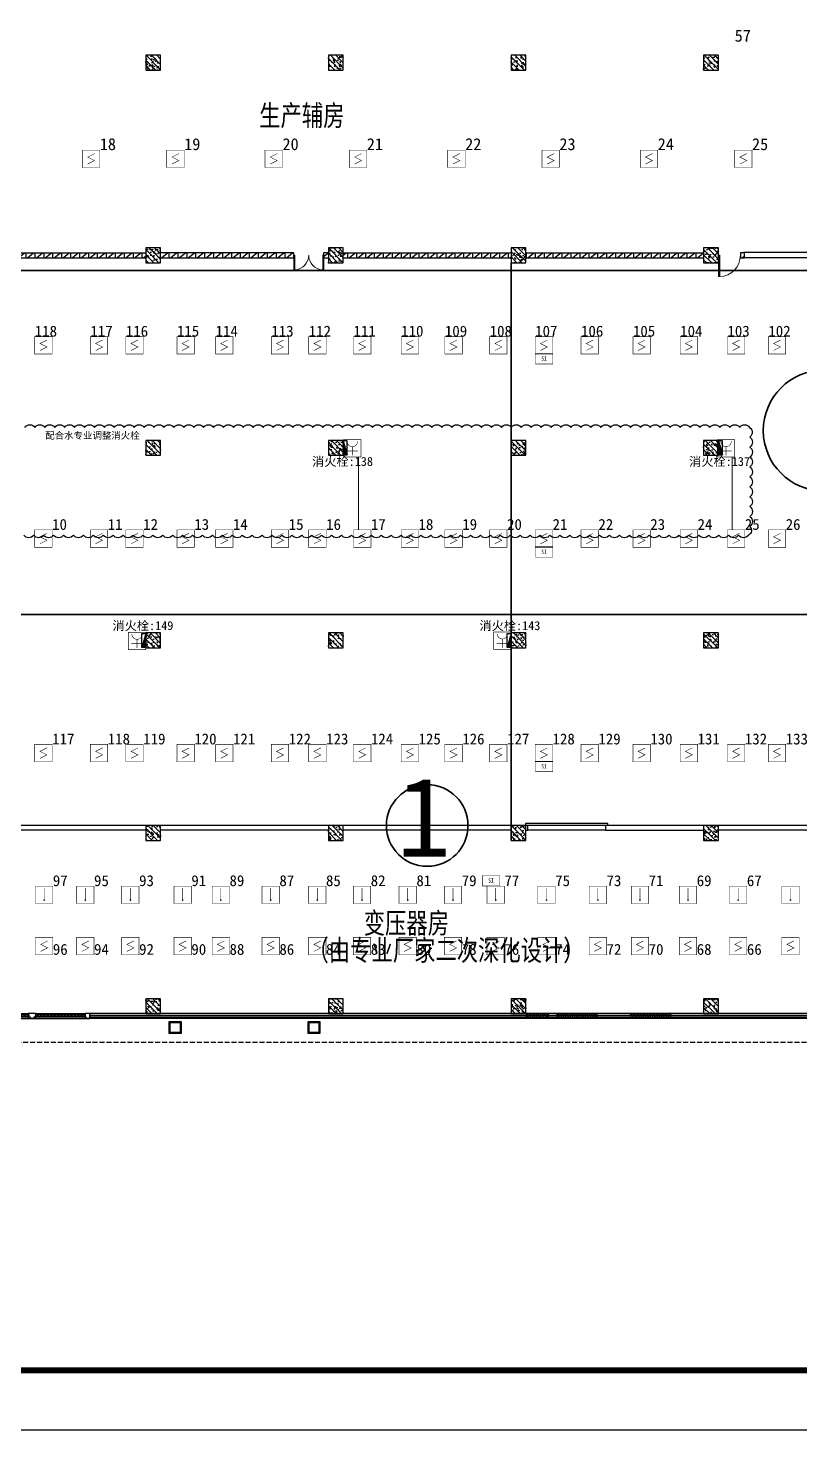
# Model space of a CAD drawing. Header units: millimetres. Extents: x -633009578 to 5705885, y -633235091 to 2571734.
# Drawn here: x 3304715 to 3343595, y 2039260 to 2109883 of the extents above; entities that cross this region are included whole.
import ezdxf
from ezdxf.enums import TextEntityAlignment as Align

# ---------------------------------------------------------------- set-up
doc = ezdxf.new("R2010")
doc.units = ezdxf.units.MM
doc.header["$LTSCALE"] = 1000
doc.header["$MEASUREMENT"] = 0
doc.linetypes.add('DASH', pattern=[0.35, 0.25, -0.1])
doc.layers.get('0').update_dxf_attribs({"color": 9})
for name, color, linetype in [('000000000000电气', 7, 'Continuous'), ('3T_WOOD', 21, 'Continuous'), ('A-COLUM(柱)', 255, 'Continuous'), ('A-DOOR(门）', 4, 'Continuous'), ('A-F-AREA(计算)', 5, 'Continuous'), ('A-HATH(填充)', 8, 'Continuous'), ('A-ROOF-G(钢构)', 25, 'Continuous'), ('A-ST-O(室外)', 54, 'Continuous'), ('A-TEXT(房间)', 243, 'Continuous'), ('A-WALL(墙)', 255, 'Continuous'), ('A-WINDOW（窗）', 4, 'Continuous'), ('EQUIP_消火栓', 7, 'Continuous'), ('WALL', 9, 'Continuous'), ('电-强电平面-线缆', 3, 'Continuous'), ('设备-消防', 3, 'Continuous'), ('设备-照明', 3, 'Continuous'), ('设备-箱柜', 3, 'Continuous'), ('院图签、封面151013$0$PUB_TITLE', 153, 'Continuous'), ('院图签、封面151013$0$图签文字', 4, 'Continuous')]:
    doc.layers.add(name, color=color, linetype=linetype)
doc.styles.add('_TCH', font='simhei.ttf', dxfattribs={"width": 0.75, "bigfont": 'hztxt.shx'})
doc.styles.add('ELEC-DIM', font='simhei.ttf')
doc.styles.add('IDQSTYLE', font='simhei.ttf', dxfattribs={"width": 0.707, "bigfont": 'hztxt.shx'})
doc.styles.get("Standard").update_dxf_attribs({"font": 'simhei.ttf', "bigfont": 'hztxt.shx'})
doc.styles.add('宋体', font='simhei.ttf')
doc.styles.add('院图签、封面151013$0$-宋体', font='simhei.ttf', dxfattribs={"width": 0.8})
pattern_1 = [(45, (2160479.395743424, 677977.51603476), (-56.1266007566822, 56.12660075668221), [])]
pattern_2 = [(0, (849921.4751960551, 677964.29318137), (0, 350), []), (37.875, (850321.4751960551, 677964.29318137), (-169.61527734408, 218.0766567528281), []), (90, (850321.4751960551, 677964.29318137), (-450, 2.755455298081545e-14), [])]
pattern_3 = [(45, (850121.4751960551, 677964.29318137), (-200.0002033111466, 200.0002033111467), []), (135, (850121.4751960551, 677964.29318137), (-200.0002033111467, -200.0002033111466), [])]

# ---------------------------------------------------------------- blocks, each defined once
blk = doc.blocks.new('建筑图框_A1')
at = {"layer": '院图签、封面151013$0$PUB_TITLE'}
blk.add_lwpolyline([(0, 0), (84100, 0), (84100, 59400), (0, 59400)], close=True, dxfattribs=at)
at = {"layer": '院图签、封面151013$0$PUB_TITLE', "const_width": 100}
blk.add_lwpolyline([(2500, 1000), (83100, 1000), (83100, 58400), (2500, 58400)], close=True, dxfattribs=at)
at = {"layer": '院图签、封面151013$0$图签文字', "color": 6, "style": '院图签、封面151013$0$-宋体'}
for tag, height, width, p in [('工程主持人', 400, 0.7999999999883585, (79990.91196859907, 29505.93707200652)), ('审定', 400, 0.7999999999883585, (79990.91196859907, 28705.93707200605)), ('审核', 400, 0.7999999999883585, (79990.91196859907, 27905.93707200559)), ('专业负责人', 400, 0.7999999999883585, (79990.91196859907, 27105.93707200512)), ('校对', 400, 0.7999999999883585, (79990.91196859907, 26305.93707200466)), ('设计', 400, 0.7999999999883585, (79990.91196859907, 25505.93707200419)), ('方案设计人', 400, 0.7999999999883585, (79990.91196859907, 24706.79438478127)), ('工程编号', 300, 0.7000000000116415, (81000.00416498398, 8700.424278954277)), ('版次', 300, 0.7000000000116415, (78738.08139540046, 3005.726258059498)), ('日期', 300, 0.7000000000116415, (82038.0813954557, 3000.226258123759)), ('比例', 300, 0.7000000000116415, (78738.08139537089, 2200.188802679535)), ('图号_X施', 300, 0.7000000000116415, (81538.08139540977, 2200.188802651362)), ('图号', 200, 0.7000000000116415, (82538.08139542397, 2400.075247410685)), ('图号_总数', 200, 0.7000000000116415, (82538.08139541186, 2000.075247410219))]:
    blk.add_attdef(tag, text='', height=height, dxfattribs=dict(at, width=width)).set_placement(p, align=Align.MIDDLE_CENTER)
at = {"layer": '院图签、封面151013$0$图签文字', "color": 6, "style": '院图签、封面151013$0$-宋体', "width": 0.7}
for tag, p in [('建设单位_001', (80935.88661794258, 7446.21079580821)), ('工程名称_001', (80933.52706738078, 6045.368099178996)), ('图名_001', (79742.88288308708, 4059.656552180292))]:
    blk.add_attdef(tag, p, '', height=300, dxfattribs=at)
blk = doc.blocks.new('HC001224')
at = {"color": 0, "linetype": 'Continuous', "const_width": 0.2}
blk.add_lwpolyline([(-3.125, 3.125), (3.125, 3.125), (3.125, -3.125), (-3.125, -3.125)], close=True, dxfattribs=at)
blk.add_lwpolyline([(1.25, 1.875), (-1.25, 0.625), (1.25, -0.625), (-1.25, -1.875)], dxfattribs=at)
at = {"color": 0, "style": 'IDQSTYLE', "width": 0.7}
blk.add_attdef('PSFHATT', (5.125, -3.125), '', height=2.5, dxfattribs=at)
blk = doc.blocks.new('HC001180')
at = {"color": 0, "linetype": 'Continuous', "const_width": 0.2}
blk.add_lwpolyline([(-3.125, 1.875000000000028), (3.125, 1.875000000000028), (3.125, -1.874999999999972), (-3.125, -1.874999999999972)], close=True, dxfattribs=at)
at = {"color": 0, "style": 'IDQSTYLE', "width": 0.7}
for tag, p in [('SI', (-0.7698887372055268, -0.8480397754184743)), ('PSFHATT', (5.125, -1.874999999999972))]:
    blk.add_attdef(tag, p, '', height=1.5, dxfattribs=at)
blk = doc.blocks.new('HC001552')
at = {"color": 0, "linetype": 'Continuous', "const_width": 0.2}
blk.add_lwpolyline([(-3.125, 3.125), (3.125, 3.125), (3.125, -3.125), (-3.125, -3.125)], close=True, dxfattribs=at)
blk.add_lwpolyline([(-1.875, 2.5, 0.1989123673796508), (-1.325825214724788, 1.174174785275256, 0.1989123673796632), (-1.010554351787499e-15, 0.625, 0.1989123673796561), (1.325825214724758, 1.174174785275198, 0.1989123673796527), (1.875, 2.5)], format="xyb", dxfattribs=at)
for points in [[(-1.4210854715202e-14, 0.625), (0, -2.5)], [(-2.062500000000007, -0.9375000000000071), (2.062499999999993, -0.9374999999999931)]]:
    blk.add_lwpolyline(points, dxfattribs=at)
at = {"color": 0, "style": 'IDQSTYLE', "width": 0.7}
blk.add_attdef('PSFHATT', (5.125, -3.125), '', height=2.5, dxfattribs=at)
blk = doc.blocks.new('HC001223')
at = {"color": 0, "linetype": 'Continuous', "const_width": 0.2}
blk.add_lwpolyline([(-3.125, 3.125), (3.125, 3.125), (3.125, -3.125), (-3.125, -3.125)], close=True, dxfattribs=at)
blk.add_lwpolyline([(0, 2.5), (0, -1.875)], dxfattribs=at)
at = {"color": 0, "linetype": 'Continuous', "const_width": 0.3}
blk.add_lwpolyline([(-0.15, -1.875, 1), (0.15, -1.875, 1)], format="xyb", close=True, dxfattribs=at)
at = {"color": 0, "style": 'IDQSTYLE', "width": 0.7}
blk.add_attdef('PSFHATT', (5.125, -3.125), '', height=2.5, dxfattribs=at)
blk = doc.blocks.new('$TwtSys$00000434')
for p, q in [((-0.5, 0.5), (-0.5, -0.5)), ((-0.5, -0.5), (0.5, 0.5)), ((0.5, 0.5), (-0.5, 0.5)), ((0.5, -0.5), (0.5, 0.5)), ((-0.5, -0.5), (0.5, -0.5))]:
    blk.add_line(p, q)
blk.add_solid([(0.5, -0.5), (0.5, 0.5), (-0.5, -0.5)])
blk = doc.blocks.new('G$CC85EE94B')
at = {"layer": 'EQUIP_消火栓', "xscale": 700, "zscale": 700}
for p, yscale, rotation in [((-94775, 27749.99999125954), 200, 269.9999949910436), ((-75875, 27749.99999125954), 200, 269.9999949910436), ((-104924.9999999986, 18050.0000262307), -200, 270.0000050089563), ((-86524.9999999986, 18050.0000262307), -200, 270.0000050089563)]:
    blk.add_blockref('$TwtSys$00000434', p, dxfattribs=dict(at, yscale=yscale, rotation=rotation))
blk = doc.blocks.new('$DorLib2D$00000126')
at = {"color": 0, "linetype": 'Continuous'}
for p, q in [((-0.5319999999956053, 0.5), (-0.5319999999956053, 0.900000000000091)), ((0.5320000000047003, 0.900000000000091), (0.5320000000047003, 0.5000000000002274))]:
    blk.add_line(p, q, dxfattribs=at)
at = {"color": 0, "linetype": 'DASH'}
for p, q in [((-0.5319999999956053, 0.900000000000091), (0.5320000000047003, 0.900000000000091)), ((-0.5319999999956053, 0.5), (0.5320000000047003, 0.5000000000002274))]:
    blk.add_line(p, q, dxfattribs=at)
blk = doc.blocks.new('$DorLib2D$00000001')
for p, q in [((0.45, 0.9750000000000001), (0.5000000000000002, 0.9750000000000001)), ((0.45, 0), (0.45, 0.9750000000000001)), ((0.5, 0), (0.5, 0.9750000000000001)), ((0.5, 0), (0.45, 0))]:
    blk.add_line(p, q)
at = {"lineweight": 13}
blk.add_arc((0.475, 0), 0.975, 91.4692835813538, 180, dxfattribs=at)
blk = doc.blocks.new('$DorLib2D$00000136')
at = {"color": 0, "linetype": 'DASH'}
blk.add_line((0.5074999999959537, 0.6666666666674388), (-0.507500000003974, 0.666666666667382), dxfattribs=at)
at = {"color": 0, "linetype": 'Continuous'}
blk.add_line((-0.5000000000040377, -0.4999999999982236), (0.4999999999959623, -0.4999999999981668), dxfattribs=at)
blk = doc.blocks.new('$DorLib2D$00000002')
for p, q in [((-0.5, -5.684341886080802e-17), (-0.5000000000000007, 0.4875)), ((-0.4750000000000007, 0.4875), (-0.5000000000000007, 0.4875)), ((-0.475, -2.842170943040401e-17), (-0.4750000000000007, 0.4875)), ((0.475, -2.842170943040401e-17), (0.4750000000000007, 0.4875)), ((0.4750000000000007, 0.4875), (0.5000000000000007, 0.4875)), ((0.5, -5.684341886080802e-17), (0.5000000000000007, 0.4875)), ((-0.5, -5.684341886080802e-17), (-0.475, -2.842170943040401e-17)), ((0.5, -5.684341886080802e-17), (0.475, -2.842170943040401e-17))]:
    blk.add_line(p, q)
at = {"lineweight": 13}
for centre, start, end in [((-0.4875, -4.263256414560601e-17), 0, 88.53071641864632), ((0.4875, -4.263256414560601e-17), 91.4692835813537, 180)]:
    blk.add_arc(centre, 0.4875, start, end, dxfattribs=at)
blk = doc.blocks.new('$WINLIB2D$00000039')
at = {"color": 0}
for points in [[(-0.4999999999983409, 0.5000000000445652), (-0.4999999999999964, -0.4999999999999716)], [(0.5000000000016591, 0.4999999999536158), (-0.4999999999983409, 0.5000000000445652)], [(0.4999999999983338, -0.5000000000463842), (0.4999999999999609, 0.4999999999999432)], [(-0.499999999999428, 0.1666666667124446), (0.500000000000572, 0.1666666666205998)], [(-0.4518745131427302, -0.1666666666260284), (-0.5000000000072298, 0.08358586507802102)], [(-0.3838834764901549, -0.166666666632409), (-0.4479860405916831, 0.1666666667079113)], [(-0.3158924398378069, -0.166666666637866), (-0.3799950039392748, 0.1666666667006353)], [(-0.2479014031851996, -0.166666666645142), (-0.3120039672867243, 0.1666666666951784)], [(-0.1799103665328481, -0.1666666666505989), (-0.2440129306343159, 0.1666666666887977)], [(-0.1119193298802692, -0.1666666666569512), (-0.1760218939817904, 0.1666666666824455)], [(-0.04392829322788927, -0.1666666666633319), (-0.1080308573293216, 0.1666666666760648)], [(0.02406274342471804, -0.1666666666696841), (-0.04003982067680312, 0.1666666666697125)], [(0.09205378007703402, -0.1666666666751411), (0.02795121597557682, 0.1666666666642556)], [(0.1600448167296129, -0.1666666666815217), (0.0959422526280953, 0.1666666666578749)], [(0.2280358533819644, -0.166666666687874), (0.163933289280525, 0.1666666666505989)], [(0.2960268900345753, -0.1666666666942547), (0.231924325933047, 0.1666666666460657)], [(0.3640179266869801, -0.1666666667006069), (0.2999153625854838, 0.166666666639685)], [(0.4320089633395341, -0.1666666667060639), (0.3679063992380058, 0.166666666632409)], [(0.4999999999916831, -0.1666666667115209), (0.4358974358904746, 0.1666666666260568)], [(-0.500000000000572, -0.1666666666214951), (0.499999999999428, -0.1666666667124446)], [(0.4999999999983338, -0.5000000000463842), (-0.5000000000016662, -0.4999999999554348)]]:
    blk.add_lwpolyline(points, dxfattribs=at)
blk = doc.blocks.new('$TCHSYS$WIN2D')
for p, q in [((-0.5, 0.5), (0.5, 0.5)), ((-0.5, 0.5), (-0.4999999999999999, -0.5)), ((0.5, 0.5), (0.4999999999999998, -0.5)), ((0.5, 0.1666666666666666), (-0.5, 0.1666666666666666)), ((0.5, -0.1666666666666667), (-0.5, -0.1666666666666667)), ((-0.4999999999999999, -0.5), (0.5, -0.5))]:
    blk.add_line(p, q)
blk = doc.blocks.new('_FZH')
h = blk.add_hatch()
h.set_pattern_fill('钢筋混凝土', color=256, scale=0.1, style=0)
h.set_pattern_definition([(45, (0, 0), (-0.1767766952966369, 0.1767766952966369), []), (50, (0, 0), (0.7172601826007535, -0.06275213498259512), [0.07500000000000001, -0.8250000000000001]), (355, (0, 0), (-0.138751333613, 0.7521921337000119), [0.06, -0.66]), (100.4514, (0.05977168000000001, -0.00522934), (0.5785093817140216, 0.6894395420609536), [0.06374019, -0.701142112]), (46.1842, (0, 0.2), (1.067241048625645, -0.1655190143290181), [0.1125, -1.2375]), (96.6356, (0.088936745, 0.186206693), (0.9346627055487033, 0.9741178709004418), [0.095610288, -1.051713]), (351.1842, (0, 0.2), (0.9346619451336272, 0.9741186009253247), [0.09000000000000001, -0.9900000000000001]), (21, (0.1, 0.15), (0.5969070521184617, -0.4026188906653388), [0.07500000000000001, -0.8250000000000001]), (326, (0.1, 0.15), (0.2433153319215824, 0.7251500450468529), [0.06, -0.66]), (71.4514, (0.149742233, 0.116448394), (0.84022262858149, 0.3225304967099524), [0.06374019, -0.701142112]), (37.50000000000001, (0, 0), (0.01215985531729062, 0.3328938538313115), [0, -0.652, 0, -0.67, 0, -0.6625000000000001]), (7.499999999999999, (0, 0), (0.2630695374421486, 0.3944117118823603), [0, -0.382, 0, -0.637, 0, -0.2525]), (-32.5, (-0.223, 0), (0.533822436172409, -0.02255487173437976), [0, -0.25, 0, -0.78, 0, -1.035]), (-42.5, (-0.323, 0), (0.5831861693423862, 0.1001049823323177), [0, -0.325, 0, -0.518, 0, -0.735])])
h.paths.add_polyline_path([(-0.5, -0.5), (0.5, -0.5), (0.5, 0.5), (-0.5, 0.5)])
blk.add_lwpolyline([(-0.5, -0.5), (0.5, -0.5), (0.5, 0.5), (-0.5, 0.5)], close=True)

msp = doc.modelspace()

# ---------------------------------------------------------------- hatches: boundary and pattern name
at = {"layer": '3T_WOOD'}
h = msp.add_hatch(dxfattribs=at)
h.set_pattern_fill('ANSI31', color=256, scale=50)
h.set_pattern_definition(pattern_1)
h.paths.add_polyline_path([(3329820.046425817, 2060234.629172623), (3330920.046425817, 2060234.629172623), (3330920.046425817, 2059994.629172623), (3329820.046425817, 2059994.629172623)])
h = msp.add_hatch(dxfattribs=at)
h.set_pattern_fill('ANSI31', color=256, scale=50)
h.set_pattern_definition(pattern_1)
h.paths.add_polyline_path([(3331369.99403178, 2060234.629172619), (3333369.99403178, 2060234.629172619), (3333369.99403178, 2059994.629172619), (3331369.99403178, 2059994.629172619)])
h = msp.add_hatch(dxfattribs=at)
h.set_pattern_fill('ANSI31', color=256, scale=50)
h.set_pattern_definition(pattern_1)
h.paths.add_polyline_path([(3335069.99403178, 2060234.629172619), (3337069.99403178, 2060234.629172619), (3337069.99403178, 2059994.629172619), (3335069.99403178, 2059994.629172619)])
at = {"layer": 'A-HATH(填充)'}
h = msp.add_hatch(dxfattribs=at)
h.set_pattern_fill('空心砖', color=256, scale=100, style=0)
h.set_pattern_definition(pattern_2)
h.paths.add_polyline_path([(3310644.99403178, 2098314.629172626), (3310644.99403178, 2098554.629172626), (3302194.99403178, 2098554.629172626), (3302194.99403178, 2098314.629172626)])
h = msp.add_hatch(dxfattribs=at)
h.set_pattern_fill('空心砖', color=256, scale=100, style=0)
h.set_pattern_definition(pattern_2)
h.paths.add_polyline_path([(3311394.99403178, 2098554.629172626), (3311394.99403178, 2098314.629172626), (3318099.994032013, 2098314.629172634), (3318099.994032013, 2098554.629172634)])
h = msp.add_hatch(dxfattribs=at)
h.set_pattern_fill('空心砖', color=256, scale=100, style=0)
h.set_pattern_definition(pattern_2)
h.paths.add_polyline_path([(3319844.99403178, 2098314.629172631), (3319844.99403178, 2098554.629172631), (3319599.994032013, 2098554.629172634), (3319599.994032013, 2098314.629172634)])
h = msp.add_hatch(dxfattribs=at)
h.set_pattern_fill('空心砖', color=256, scale=100, style=0)
h.set_pattern_definition(pattern_2)
h.paths.add_polyline_path([(3329044.99403178, 2098314.629172626), (3329044.99403178, 2098554.629172626), (3320594.99403178, 2098554.629172626), (3320594.99403178, 2098314.629172626)])
h = msp.add_hatch(dxfattribs=at)
h.set_pattern_fill('空心砖', color=256, scale=100, style=0)
h.set_pattern_definition(pattern_2)
h.paths.add_polyline_path([(3338744.99403178, 2098314.629172626), (3338744.99403178, 2098554.629172626), (3329794.99403178, 2098554.629172626), (3329794.99403178, 2098314.629172626)])
h = msp.add_hatch(dxfattribs=at)
h.set_pattern_fill('空心砖', color=256, scale=100, style=0)
h.set_pattern_definition(pattern_2)
h.paths.add_polyline_path([(3340594.994030996, 2098314.629172688), (3340794.994032013, 2098314.629172688), (3340794.994032013, 2098554.629172619), (3340594.994030996, 2098554.62917262)])
h = msp.add_hatch(dxfattribs=at)
h.set_pattern_fill('多孔材料', color=256, scale=100, style=0)
h.set_pattern_definition(pattern_3)
h.paths.add_polyline_path([(3304719.994031505, 2059994.629172635), (3305099.994032013, 2059994.629172635), (3305099.994032013, 2060234.629172633), (3304719.994031504, 2060234.629172633)])
h = msp.add_hatch(dxfattribs=at)
h.set_pattern_fill('多孔材料', color=256, scale=100, style=0)
h.set_pattern_definition(pattern_3)
h.paths.add_polyline_path([(3307599.994032013, 2059994.629172635), (3307819.994031504, 2059994.629172635), (3307819.994031504, 2060234.629172633), (3307599.994032013, 2060234.629172633)])

# ---------------------------------------------------------------- linework, layer by layer
at = {"layer": '000000000000电气', "color": 1, "lineweight": 35}
for p, q in [((3279529.734322376, 2097660.442503625), (3351116.600895317, 2097660.442503625)), ((3282419.99403178, 2080345.946034326), (3387455.32643952, 2080345.946034326))]:
    msp.add_line(p, q, dxfattribs=at)
at = {"layer": '000000000000电气', "color": 2, "lineweight": 35}
msp.add_line((3329044.99403178, 2098059.629172626), (3329044.99403178, 2068959.629172626), dxfattribs=at)
for centre, radius in [((3344792.664567123, 2089605.887955298), 3043.589798944071), ((3324819.994031667, 2069709.629172624), 2054.705897118431)]:
    msp.add_circle(centre, radius, dxfattribs=at)
at = {"layer": '3T_WOOD'}
for points in [[(3329820.046425817, 2060234.629172623), (3330920.046425817, 2060234.629172623), (3330920.046425817, 2059994.629172623), (3329820.046425817, 2059994.629172623)], [(3331369.99403178, 2060234.629172619), (3333369.99403178, 2060234.629172619), (3333369.99403178, 2059994.629172619), (3331369.99403178, 2059994.629172619)], [(3335069.99403178, 2060234.629172619), (3337069.99403178, 2060234.629172619), (3337069.99403178, 2059994.629172619), (3335069.99403178, 2059994.629172619)]]:
    msp.add_lwpolyline(points, close=True, dxfattribs=at)
at = {"layer": 'A-DOOR(门）'}
msp.add_line((3333794.994031342, 2069469.629172626), (3329894.994031342, 2069469.629172626), dxfattribs=at)
at = {"layer": 'A-F-AREA(计算)'}
msp.add_lwpolyline([(3282179.994031782, 2196074.629172625), (3416459.994031782, 2196074.629172625), (3416459.994031782, 2059994.629172625), (3282179.994031782, 2059994.629172625)], close=True, dxfattribs=at)
at = {"layer": 'A-ROOF-G(钢构)'}
for points in [[(3311820.001237538, 2059834.629172627), (3312420.001237538, 2059834.629172627), (3312420.001237538, 2059234.629172627), (3311820.001237538, 2059234.629172627)], [(3311870.001237538, 2059784.629172627), (3312370.001237538, 2059784.629172627), (3312370.001237538, 2059284.629172627), (3311870.001237538, 2059284.629172627)], [(3318820.001237541, 2059834.629172627), (3319420.001237541, 2059834.629172627), (3319420.001237541, 2059234.629172627), (3318820.001237541, 2059234.629172627)], [(3318870.001237541, 2059784.629172627), (3319370.001237541, 2059784.629172627), (3319370.001237541, 2059284.629172627), (3318870.001237541, 2059284.629172627)]]:
    msp.add_lwpolyline(points, close=True, dxfattribs=at)
at = {"layer": 'A-ST-O(室外)', "linetype": 'DASH'}
msp.add_lwpolyline([(3282419.994031765, 2058794.629172639), (3349969.994472506, 2058794.629172639)], dxfattribs=at)
at = {"layer": 'A-WALL(墙)'}
for p, q in [((3302194.994031342, 2098554.629172634), (3310644.994031993, 2098554.629172635)), ((3302194.994031342, 2098314.629172634), (3310644.994031993, 2098314.629172647)), ((3318099.994032013, 2098554.629172634), (3311394.994031342, 2098554.629172598)), ((3311394.994031342, 2098314.629172605), (3318099.994032013, 2098314.629172634)), ((3318099.994032013, 2098314.629172634), (3318099.994032013, 2098554.629172634)), ((3319844.994031341, 2098554.629172277), (3319599.994032013, 2098554.629172634)), ((3319599.994032013, 2098554.629172634), (3319599.994032013, 2098314.629172634)), ((3319599.994032013, 2098314.629172634), (3319844.994031341, 2098314.629172975)), ((3320594.994031993, 2098554.629172634), (3329044.994031342, 2098554.629172617)), ((3320594.994031993, 2098314.629172634), (3329044.994031342, 2098314.629172611)), ((3329794.994031993, 2098554.629172632), (3338744.994031342, 2098554.629172619)), ((3329794.994031993, 2098314.629172581), (3338744.994031342, 2098314.62917259)), ((3340794.994032013, 2098554.629172619), (3340594.994030996, 2098554.62917262)), ((3340594.994030996, 2098554.62917262), (3340594.994030996, 2098314.629172688)), ((3340594.994030996, 2098314.629172688), (3340794.994032013, 2098314.629172688)), ((3340794.994032013, 2098314.629172688), (3340794.994032013, 2098554.629172619)), ((3310644.994031993, 2069709.629172634), (3302194.994031342, 2069709.629172624)), ((3310644.994031993, 2069469.629172634), (3302194.994031342, 2069469.62917263)), ((3319844.994031993, 2069709.629172634), (3311394.994031342, 2069709.629172632)), ((3319844.994031993, 2069469.629172634), (3311394.994031342, 2069469.629172638)), ((3329044.994031342, 2069709.629172634), (3320594.994031993, 2069709.629172614)), ((3329044.994031342, 2069469.629172634), (3320594.994031993, 2069469.629172602)), ((3329894.994031504, 2069709.629172631), (3329794.994031993, 2069709.629172413)), ((3329794.994031993, 2069469.629172871), (3329894.994031504, 2069469.629172581)), ((3329894.994031504, 2069469.629172581), (3329894.994031504, 2069709.629172631)), ((3338744.994031341, 2069709.629172679), (3333794.994031504, 2069709.629172631)), ((3333794.994031504, 2069709.629172631), (3333794.994031504, 2069469.629172581)), ((3333794.994031504, 2069469.629172581), (3338744.994031341, 2069469.629172631)), ((3348469.99403178, 2069709.629172626), (3339494.994031993, 2069709.629172607)), ((3348469.99403178, 2069469.629172626), (3339494.994031993, 2069469.629172659))]:
    msp.add_line(p, q, dxfattribs=at)
at = {"layer": 'A-WINDOW（窗）'}
for points in [[(3330920.046425762, 2060234.629172621), (3330920.046425762, 2059994.629172621)], [(3333369.994031726, 2060234.629172618), (3333369.994031726, 2059994.629172618)], [(3337069.994031726, 2060234.629172618), (3337069.994031726, 2059994.629172618)]]:
    msp.add_lwpolyline(points, dxfattribs=at)
at = {"layer": 'WALL'}
for p, q in [((3305099.994032013, 2060234.629172633), (3304719.994031504, 2060234.629172633)), ((3304719.994031504, 2060234.629172633), (3304719.994031505, 2059994.629172635)), ((3305099.994032013, 2059994.629172635), (3305099.994032013, 2060234.629172633)), ((3307819.994031504, 2060234.629172633), (3307599.994032013, 2060234.629172633)), ((3307599.994032013, 2060234.629172633), (3307599.994032013, 2059994.629172635)), ((3307819.994031504, 2059994.629172635), (3307819.994031504, 2060234.629172633)), ((3304719.994031505, 2059994.629172635), (3305099.994032013, 2059994.629172635)), ((3307599.994032013, 2059994.629172635), (3307819.994031504, 2059994.629172635))]:
    msp.add_line(p, q, dxfattribs=at)
at = {"layer": '电-强电平面-线缆', "color": 6, "linetype": 'ByBlock'}
msp.add_lwpolyline([(3304558.780591811, 2089764.924757479, -0.5206), (3305058.780591811, 2089764.924757479, -0.5206), (3305558.780591811, 2089764.924757479, -0.5206), (3306058.780591811, 2089764.924757479, -0.5206), (3306558.780591811, 2089764.924757479, -0.5206), (3307058.780591811, 2089764.924757479, -0.5206), (3307558.780591811, 2089764.924757479, -0.5206), (3308058.780591811, 2089764.924757479, -0.5206), (3308558.780591811, 2089764.924757479, -0.5206), (3309058.780591811, 2089764.924757479, -0.5206), (3309558.780591811, 2089764.924757479, -0.5206), (3310058.780591811, 2089764.924757479, -0.5206), (3310558.780591811, 2089764.924757479, -0.5206), (3311058.780591811, 2089764.924757479, -0.5206), (3311558.780591811, 2089764.924757479, -0.5206), (3312058.780591811, 2089764.924757479, -0.5206), (3312558.780591811, 2089764.924757479, -0.5206), (3313058.780591811, 2089764.924757479, -0.5206), (3313558.780591811, 2089764.924757479, -0.5206), (3314058.780591811, 2089764.924757479, -0.5206), (3314558.780591811, 2089764.924757479, -0.5206), (3315058.780591811, 2089764.924757479, -0.5206), (3315558.780591811, 2089764.924757479, -0.5206), (3316058.780591811, 2089764.924757479, -0.5206), (3316558.780591811, 2089764.924757479, -0.5206), (3317058.780591811, 2089764.924757479, -0.5206), (3317558.780591811, 2089764.924757479, -0.5206), (3318058.780591811, 2089764.924757479, -0.5206), (3318558.780591811, 2089764.924757479, -0.5206), (3319058.780591811, 2089764.924757479, -0.5206), (3319558.780591811, 2089764.924757479, -0.5206), (3320058.780591811, 2089764.924757479, -0.5206), (3320558.780591811, 2089764.924757479, -0.5206), (3321058.780591811, 2089764.924757479, -0.5206), (3321558.780591811, 2089764.924757479, -0.5206), (3322058.780591811, 2089764.924757479, -0.5206), (3322558.780591811, 2089764.924757479, -0.5206), (3323058.780591811, 2089764.924757479, -0.5206), (3323558.780591811, 2089764.924757479, -0.5206), (3324058.780591811, 2089764.924757479, -0.5206), (3324558.780591811, 2089764.924757479, -0.5206), (3325058.780591811, 2089764.924757479, -0.5206), (3325558.780591811, 2089764.924757479, -0.5206), (3326058.780591811, 2089764.924757479, -0.5206), (3326558.780591811, 2089764.924757479, -0.5206), (3327058.780591811, 2089764.924757479, -0.5206), (3327558.780591811, 2089764.924757479, -0.5206), (3328058.780591811, 2089764.924757479, -0.5206), (3328558.780591811, 2089764.924757479, -0.5206), (3329058.780591811, 2089764.924757479, -0.5206), (3329558.780591811, 2089764.924757479, -0.5206), (3330058.780591811, 2089764.924757479, -0.5206), (3330558.780591811, 2089764.924757479, -0.5206), (3331058.780591811, 2089764.924757479, -0.5206), (3331558.780591811, 2089764.924757479, -0.5206), (3332058.780591811, 2089764.924757479, -0.5206), (3332558.780591811, 2089764.924757479, -0.5206), (3333058.780591811, 2089764.924757479, -0.5206), (3333558.780591811, 2089764.924757479, -0.5206), (3334058.780591811, 2089764.924757479, -0.5206), (3334558.780591811, 2089764.924757479, -0.5206), (3335058.780591811, 2089764.924757479, -0.5206), (3335558.780591811, 2089764.924757479, -0.5206), (3336058.780591811, 2089764.924757479, -0.5206), (3336558.780591811, 2089764.924757479, -0.5206), (3337058.780591811, 2089764.924757479, -0.5206), (3337558.780591811, 2089764.924757479, -0.5206), (3338058.780591811, 2089764.924757479, -0.5206), (3338558.780591811, 2089764.924757479, -0.5206), (3339058.780591811, 2089764.924757479, -0.5206), (3339558.780591811, 2089764.924757479, -0.5206), (3340058.780591811, 2089764.924757479, -0.5206), (3340558.780591811, 2089764.924757479, -0.5206), (3341058.780591811, 2089764.924757479, -0.5206), (3341067.14557162, 2089273.289737288, -0.5206), (3341067.14557162, 2088773.289737288, -0.5206), (3341067.14557162, 2088273.289737288, -0.5206), (3341067.14557162, 2087773.289737288, -0.5206), (3341067.14557162, 2087273.289737288, -0.5206), (3341067.14557162, 2086773.289737288, -0.5206), (3341067.14557162, 2086273.289737288, -0.5206), (3341067.14557162, 2085773.289737288, -0.5206), (3341067.14557162, 2085273.289737288, -0.5206), (3341067.14557162, 2084773.289737288, -0.5206), (3341002.02576662, 2084338.409542288, -0.5206), (3340502.02576662, 2084338.409542288, -0.5206), (3340002.02576662, 2084338.409542288, -0.5206), (3339502.02576662, 2084338.409542288, -0.5206), (3339002.02576662, 2084338.409542288, -0.5206), (3338502.02576662, 2084338.409542288, -0.5206), (3338002.02576662, 2084338.409542288, -0.5206), (3337502.02576662, 2084338.409542288, -0.5206), (3337002.02576662, 2084338.409542288, -0.5206), (3336502.02576662, 2084338.409542288, -0.5206), (3336002.02576662, 2084338.409542288, -0.5206), (3335502.02576662, 2084338.409542288, -0.5206), (3335002.02576662, 2084338.409542288, -0.5206), (3334502.02576662, 2084338.409542288, -0.5206), (3334002.02576662, 2084338.409542288, -0.5206), (3333502.02576662, 2084338.409542288, -0.5206), (3333002.02576662, 2084338.409542288, -0.5206), (3332502.02576662, 2084338.409542288, -0.5206), (3332002.02576662, 2084338.409542288, -0.5206), (3331502.02576662, 2084338.409542288, -0.5206), (3331002.02576662, 2084338.409542288, -0.5206), (3330502.02576662, 2084338.409542288, -0.5206), (3330002.02576662, 2084338.409542288, -0.5206), (3329502.02576662, 2084338.409542288, -0.5206), (3329002.02576662, 2084338.409542288, -0.5206), (3328502.02576662, 2084338.409542288, -0.5206), (3328002.02576662, 2084338.409542288, -0.5206), (3327502.02576662, 2084338.409542288, -0.5206), (3327002.02576662, 2084338.409542288, -0.5206), (3326502.02576662, 2084338.409542288, -0.5206), (3326002.02576662, 2084338.409542288, -0.5206), (3325502.02576662, 2084338.409542288, -0.5206), (3325002.02576662, 2084338.409542288, -0.5206), (3324502.02576662, 2084338.409542288, -0.5206), (3324002.02576662, 2084338.409542288, -0.5206), (3323502.02576662, 2084338.409542288, -0.5206), (3323002.02576662, 2084338.409542288, -0.5206), (3322502.02576662, 2084338.409542288, -0.5206), (3322002.02576662, 2084338.409542288, -0.5206), (3321502.02576662, 2084338.409542288, -0.5206), (3321002.02576662, 2084338.409542288, -0.5206), (3320502.02576662, 2084338.409542288, -0.5206), (3320002.02576662, 2084338.409542288, -0.5206), (3319502.02576662, 2084338.409542288, -0.5206), (3319002.02576662, 2084338.409542288, -0.5206), (3318502.02576662, 2084338.409542288, -0.5206), (3318002.02576662, 2084338.409542288, -0.5206), (3317502.02576662, 2084338.409542288, -0.5206), (3317002.02576662, 2084338.409542288, -0.5206), (3316502.02576662, 2084338.409542288, -0.5206), (3316002.02576662, 2084338.409542288, -0.5206), (3315502.02576662, 2084338.409542288, -0.5206), (3315002.02576662, 2084338.409542288, -0.5206), (3314502.02576662, 2084338.409542288, -0.5206), (3314002.02576662, 2084338.409542288, -0.5206), (3313502.02576662, 2084338.409542288, -0.5206), (3313002.02576662, 2084338.409542288, -0.5206), (3312502.02576662, 2084338.409542288, -0.5206), (3312002.02576662, 2084338.409542288, -0.5206), (3311502.02576662, 2084338.409542288, -0.5206), (3311002.02576662, 2084338.409542288, -0.5206), (3310502.02576662, 2084338.409542288, -0.5206), (3310002.02576662, 2084338.409542288, -0.5206), (3309502.02576662, 2084338.409542288, -0.5206), (3309002.02576662, 2084338.409542288, -0.5206), (3308502.02576662, 2084338.409542288, -0.5206), (3308002.02576662, 2084338.409542288, -0.5206), (3307502.02576662, 2084338.409542288, -0.5206), (3307002.02576662, 2084338.409542288, -0.5206), (3306502.02576662, 2084338.409542288, -0.5206), (3306002.02576662, 2084338.409542288, -0.5206), (3305502.02576662, 2084338.409542288, -0.5206), (3305002.02576662, 2084338.409542288, -0.5206), (3304502.02576662, 2084338.409542288, -0.5206)], format="xyb", dxfattribs=at)
at = {"layer": '电-强电平面-线缆', "color": 6, "linetype": 'ByBlock', "const_width": 45}
for points in [[(3321356.811024513, 2084603.328258182), (3321356.811024513, 2088270.655806644)], [(3340178.957322296, 2084603.328258182), (3340178.957322296, 2088270.655806644)]]:
    msp.add_lwpolyline(points, dxfattribs=at)

# ---------------------------------------------------------------- block references
at = {"layer": '3T_WOOD'}
msp.add_blockref('G$CC85EE94B', (3415469.99403178, 2060984.629172624), dxfattribs=at)
at = {"layer": 'A-COLUM(柱)', "xscale": 750, "yscale": 750, "zscale": 750, "rotation": 270}
for p in [(3311019.99403178, 2108134.629172626), (3320219.99403178, 2108134.629172626), (3329419.99403178, 2108134.629172626), (3339119.99403178, 2108134.629172626), (3311019.99403178, 2098434.629172626), (3320219.99403178, 2098434.629172626), (3329419.99403178, 2098434.629172626), (3339119.99403178, 2098434.629172626), (3311019.99403178, 2088734.629172626), (3320219.99403178, 2088734.629172626), (3329419.99403178, 2088734.629172626), (3339119.99403178, 2088734.629172626), (3311019.99403178, 2079034.629172626), (3320219.99403178, 2079034.629172626), (3329419.99403178, 2079034.629172626), (3339119.99403178, 2079034.629172626), (3311019.99403178, 2069334.629172626), (3320219.99403178, 2069334.629172626), (3329419.99403178, 2069334.629172626), (3339119.99403178, 2069334.629172626), (3311019.99403178, 2060609.629172626), (3320219.99403178, 2060609.629172626), (3329419.99403178, 2060609.629172626), (3339119.99403178, 2060609.629172626)]:
    msp.add_blockref('_FZH', p, dxfattribs=at)
at = {"layer": 'A-DOOR(门）', "xscale": -1500, "yscale": 1500, "zscale": 1500, "rotation": 180}
msp.add_blockref('$DorLib2D$00000002', (3318849.994031686, 2098434.629172626), dxfattribs=at)
at = {"layer": 'A-DOOR(门）', "extrusion": (0, 0, -1), "xscale": -1100, "yscale": 1100, "zscale": 1100, "rotation": 180}
msp.add_blockref('$DorLib2D$00000001', (-3340044.99403133, 2098434.629172626), dxfattribs=at)
at = {"layer": 'A-DOOR(门）', "extrusion": (0, 0, -1), "xscale": 3500, "yscale": 240, "zscale": 3500}
msp.add_blockref('$DorLib2D$00000136', (-3342544.994031588, 2098434.629172626), dxfattribs=at)
at = {"layer": 'A-DOOR(门）', "xscale": -3900, "yscale": 240, "zscale": 3900}
msp.add_blockref('$DorLib2D$00000126', (3331844.994031342, 2069589.629172626), dxfattribs=at)
at = {"layer": 'A-WINDOW（窗）', "extrusion": (0, 0, -1), "yscale": 240}
for name, p, xscale, zscale in [('$WINLIB2D$00000039', (-3303469.994031786, 2060114.629172626), 2500, 2500), ('$WINLIB2D$00000039', (-3306349.994032061, 2060114.629172626), 2500, 2500), ('$TCHSYS$WIN2D', (-3327819.994031783, 2060114.629172626), 40000, 40000)]:
    msp.add_blockref(name, p, dxfattribs=dict(at, xscale=xscale, zscale=zscale))
at = {"layer": '电-强电平面-线缆', "color": 6, "linetype": 'ByBlock', "xscale": 140, "yscale": 140, "zscale": 140}
for p in [(3321051.076800149, 2088708.155806644), (3339873.223097932, 2088708.155806644)]:
    msp.add_blockref('HC001552', p, dxfattribs=at)
at = {"layer": '设备-消防', "xscale": 140, "yscale": 140, "zscale": 140, "rotation": 180}
for p in [(3307892.228522932, 2103294.648119343), (3312140.432490773, 2103294.648119343), (3317092.228522932, 2103294.648119343), (3321340.432490773, 2103294.648119343), (3326292.228522932, 2103294.648119343), (3331040.432490773, 2103294.648119343), (3335992.228522932, 2103294.648119343), (3340740.432490773, 2103294.648119343)]:
    msp.add_blockref('HC001224', p, dxfattribs=at)
at = {"layer": '设备-消防', "xscale": 140, "yscale": 140, "zscale": 140}
for name, p in [('HC001224', (3305490.795694933, 2093901.75942897)), ('HC001224', (3308292.838266139, 2093901.75942897)), ('HC001224', (3310077.75781073, 2093901.75942897)), ('HC001224', (3312650.76186757, 2093901.75942897)), ('HC001224', (3314597.772030221, 2093901.75942897)), ('HC001224', (3317407.259223593, 2093901.75942897)), ('HC001224', (3319291.610282049, 2093901.75942897)), ('HC001224', (3321547.338033104, 2093901.75942897)), ('HC001224', (3323946.286593752, 2093901.75942897)), ('HC001224', (3326148.306541212, 2093901.75942897)), ('HC001224', (3328404.034292268, 2093901.75942897)), ('HC001224', (3330695.567245722, 2093901.75942897)), ('HC001224', (3333005.002800375, 2093901.75942897)), ('HC001224', (3335618.78257541, 2093901.75942897)), ('HC001224', (3337999.828534858, 2093901.75942897)), ('HC001224', (3340380.874494306, 2093901.75942897)), ('HC001224', (3342439.673632175, 2093901.75942897)), ('HC001224', (3305490.795694933, 2084165.828258182)), ('HC001224', (3308292.838266139, 2084165.828258182)), ('HC001224', (3310077.75781073, 2084165.828258182)), ('HC001224', (3312650.76186757, 2084165.828258182)), ('HC001224', (3314597.772030221, 2084165.828258182)), ('HC001224', (3317407.259223593, 2084165.828258182)), ('HC001224', (3319291.610282049, 2084165.828258182)), ('HC001224', (3321547.338033104, 2084165.828258182)), ('HC001224', (3323946.286593752, 2084165.828258182)), ('HC001224', (3326148.306541212, 2084165.828258182)), ('HC001224', (3328404.034292268, 2084165.828258182)), ('HC001224', (3330695.567245722, 2084165.828258182)), ('HC001224', (3333005.002800375, 2084165.828258182)), ('HC001224', (3335618.78257541, 2084165.828258182)), ('HC001224', (3337999.828534858, 2084165.828258182)), ('HC001224', (3340380.874494306, 2084165.828258182)), ('HC001224', (3342439.673632175, 2084165.828258182)), ('HC001552', (3310207.494099211, 2079002.840022093)), ('HC001552', (3328607.494097606, 2079021.197555708)), ('HC001224', (3305490.795694933, 2073356.366004866)), ('HC001224', (3308292.838266139, 2073356.366004866)), ('HC001224', (3310077.75781073, 2073356.366004866)), ('HC001224', (3312650.76186757, 2073356.366004866)), ('HC001224', (3314597.772030221, 2073356.366004866)), ('HC001224', (3317407.259223593, 2073356.366004866)), ('HC001224', (3319291.610282049, 2073356.366004866)), ('HC001224', (3321547.338033104, 2073356.366004866)), ('HC001224', (3323946.286593752, 2073356.366004866)), ('HC001224', (3326148.306541212, 2073356.366004866)), ('HC001224', (3328404.034292268, 2073356.366004866)), ('HC001224', (3330695.567245722, 2073356.366004866)), ('HC001224', (3333005.002800375, 2073356.366004866)), ('HC001224', (3335618.78257541, 2073356.366004866)), ('HC001224', (3337999.828534858, 2073356.366004866)), ('HC001224', (3340380.874494306, 2073356.366004866)), ('HC001224', (3342439.673632175, 2073356.366004866)), ('HC001223', (3305526.882507194, 2066218.059539357)), ('HC001223', (3307600.095903113, 2066218.059539357)), ('HC001223', (3309870.037577476, 2066218.059539357)), ('HC001223', (3312503.169919737, 2066218.059539357)), ('HC001223', (3314425.053870697, 2066218.059539357)), ('HC001223', (3316937.122656991, 2066218.059539357)), ('HC001223', (3319282.729053833, 2066218.059539357)), ('HC001223', (3321537.5377837, 2066218.059539357)), ('HC001223', (3323837.745347055, 2066218.059539357)), ('HC001223', (3326122.819965913, 2066218.059539357)), ('HC001223', (3328271.69808431, 2066218.059539357)), ('HC001223', (3330829.165704092, 2066218.059539357)), ('HC001223', (3333416.899212866, 2066218.059539357)), ('HC001223', (3335535.511442272, 2066218.059539357)), ('HC001223', (3337956.782561592, 2066218.059539357)), ('HC001223', (3340483.984292382, 2066218.059539357)), ('HC001223', (3343117.116634645, 2066218.059539357)), ('HC001224', (3305526.882507194, 2063633.610960867)), ('HC001224', (3307600.095903113, 2063633.610960867)), ('HC001224', (3309870.037577476, 2063633.610960867)), ('HC001224', (3312503.169919737, 2063633.610960867)), ('HC001224', (3314425.053870697, 2063633.610960867)), ('HC001224', (3316937.122656991, 2063633.610960867)), ('HC001224', (3319282.729053833, 2063633.610960867)), ('HC001224', (3321537.5377837, 2063633.610960867)), ('HC001224', (3323837.745347055, 2063633.610960867)), ('HC001224', (3326122.819965913, 2063633.610960867)), ('HC001224', (3328271.69808431, 2063633.610960867)), ('HC001224', (3330829.165704092, 2063633.610960867)), ('HC001224', (3333416.899212866, 2063633.610960867)), ('HC001224', (3335535.511442272, 2063633.610960867)), ('HC001224', (3337956.782561592, 2063633.610960867)), ('HC001224', (3340483.984292382, 2063633.610960867)), ('HC001224', (3343117.116634645, 2063633.610960867))]:
    msp.add_blockref(name, p, dxfattribs=at)
at = {"layer": '设备-消防'}
ref = msp.add_blockref('HC001180', (3330709.61574682, 2093225.696910816), dxfattribs=dict(at, xscale=140, yscale=140, zscale=140, rotation=180))
ref.add_attrib('SI', 'SI', (3330567.61574682, 2093134.422479375), dxfattribs={"layer": '0', "color": 0, "height": 210, "width": 0.8})
ref = msp.add_blockref('HC001180', (3330709.61574682, 2083489.765740028), dxfattribs=dict(at, xscale=140, yscale=140, zscale=140, rotation=180))
ref.add_attrib('SI', 'SI', (3330567.61574682, 2083398.491308587), dxfattribs={"layer": '0', "color": 0, "height": 210, "width": 0.8})
ref = msp.add_blockref('HC001180', (3330709.61574682, 2072680.303486712), dxfattribs=dict(at, xscale=140, yscale=140, zscale=140, rotation=180))
ref.add_attrib('SI', 'SI', (3330567.61574682, 2072589.029055271), dxfattribs={"layer": '0', "color": 0, "height": 210, "width": 0.8})
ref = msp.add_blockref('HC001180', (3328039.457420735, 2066926.764376481), dxfattribs=dict(at, xscale=140, yscale=140, zscale=140, rotation=180))
ref.add_attrib('SI', 'SI', (3327897.457420735, 2066835.48994504), dxfattribs={"layer": '0', "color": 0, "height": 210, "width": 0.8})
at = {"layer": '设备-箱柜', "xscale": 3, "yscale": 3}
msp.add_blockref('建筑图框_A1', (3229655.437121258, 2039260.231913973, 4.000000000000001e-08), dxfattribs=at)

# ---------------------------------------------------------------- texts
at = {"layer": '000000000000电气', "color": 1, "lineweight": 35, "style": '宋体'}
for s, height, p in [('57', 600, (3340306.443289694, 2109195.452936761)), ('18', 600, (3308329.728522932, 2103732.148119343)), ('19', 600, (3312577.932490773, 2103732.148119343)), ('20', 600, (3317529.728522932, 2103732.148119343)), ('21', 600, (3321777.932490773, 2103732.148119343)), ('22', 600, (3326729.728522932, 2103732.148119343)), ('23', 600, (3331477.932490773, 2103732.148119343)), ('24', 600, (3336429.728522932, 2103732.148119343)), ('25', 600, (3341177.932490773, 2103732.148119343)), ('118', 550, (3305053.295694933, 2094339.25942897)), ('117', 550, (3307855.338266139, 2094339.25942897)), ('116', 550, (3309640.25781073, 2094339.25942897)), ('115', 550, (3312213.26186757, 2094339.25942897)), ('114', 550, (3314160.272030221, 2094339.25942897)), ('113', 550, (3316969.759223593, 2094339.25942897)), ('112', 550, (3318854.110282049, 2094339.25942897)), ('111', 550, (3321109.838033104, 2094339.25942897)), ('110', 550, (3323508.786593752, 2094339.25942897)), ('109', 550, (3325710.806541212, 2094339.25942897)), ('108', 550, (3327966.534292268, 2094339.25942897)), ('107', 550, (3330258.067245722, 2094339.25942897)), ('106', 550, (3332567.502800375, 2094339.25942897)), ('105', 550, (3335181.28257541, 2094339.25942897)), ('104', 550, (3337562.328534858, 2094339.25942897)), ('103', 550, (3339943.374494306, 2094339.25942897)), ('102', 550, (3342002.173632175, 2094339.25942897)), ('10', 550, (3305928.295694933, 2084603.328258182)), ('11', 550, (3308730.338266139, 2084603.328258182)), ('12', 550, (3310515.25781073, 2084603.328258182)), ('13', 550, (3313088.26186757, 2084603.328258182)), ('14', 550, (3315035.272030221, 2084603.328258182)), ('15', 550, (3317844.759223593, 2084603.328258182)), ('16', 550, (3319729.110282049, 2084603.328258182)), ('17', 550, (3321984.838033104, 2084603.328258182)), ('18', 550, (3324383.786593752, 2084603.328258182)), ('19', 550, (3326585.806541212, 2084603.328258182)), ('20', 550, (3328841.534292268, 2084603.328258182)), ('21', 550, (3331133.067245722, 2084603.328258182)), ('22', 550, (3333442.502800375, 2084603.328258182)), ('23', 550, (3336056.28257541, 2084603.328258182)), ('24', 550, (3338437.328534858, 2084603.328258182)), ('25', 550, (3340818.374494306, 2084603.328258182)), ('26', 550, (3342877.173632175, 2084603.328258182)), ('117', 550, (3305928.295694933, 2073793.866004866)), ('118', 550, (3308730.338266139, 2073793.866004866)), ('119', 550, (3310515.25781073, 2073793.866004866)), ('120', 550, (3313088.26186757, 2073793.866004866)), ('121', 550, (3315035.272030221, 2073793.866004866)), ('122', 550, (3317844.759223593, 2073793.866004866)), ('123', 550, (3319729.110282049, 2073793.866004866)), ('124', 550, (3321984.838033104, 2073793.866004866)), ('125', 550, (3324383.786593752, 2073793.866004866)), ('126', 550, (3326585.806541212, 2073793.866004866)), ('127', 550, (3328841.534292268, 2073793.866004866)), ('128', 550, (3331133.067245722, 2073793.866004866)), ('129', 550, (3333442.502800375, 2073793.866004866)), ('130', 550, (3336056.28257541, 2073793.866004866)), ('131', 550, (3338437.328534858, 2073793.866004866)), ('132', 550, (3340818.374494306, 2073793.866004866)), ('133', 550, (3342877.173632175, 2073793.866004866)), ('97', 550, (3305964.382507194, 2066655.559539357)), ('95', 550, (3308037.595903113, 2066655.559539357)), ('93', 550, (3310307.537577476, 2066655.559539357)), ('91', 550, (3312940.669919737, 2066655.559539357)), ('89', 550, (3314862.553870697, 2066655.559539357)), ('87', 550, (3317374.622656991, 2066655.559539357)), ('85', 550, (3319720.229053833, 2066655.559539357)), ('82', 550, (3321975.0377837, 2066655.559539357)), ('81', 550, (3324275.245347055, 2066655.559539357)), ('79', 550, (3326560.319965913, 2066655.559539357)), ('77', 550, (3328709.19808431, 2066655.559539357)), ('75', 550, (3331266.665704092, 2066655.559539357)), ('73', 550, (3333854.399212866, 2066655.559539357)), ('71', 550, (3335973.011442272, 2066655.559539357)), ('69', 550, (3338394.282561592, 2066655.559539357)), ('67', 550, (3340921.484292382, 2066655.559539357)), ('96', 550, (3305964.382507194, 2063196.110960867)), ('94', 550, (3308037.595903113, 2063196.110960867)), ('92', 550, (3310307.537577476, 2063196.110960867)), ('90', 550, (3312940.669919737, 2063196.110960867)), ('88', 550, (3314862.553870697, 2063196.110960867)), ('86', 550, (3317374.622656991, 2063196.110960867)), ('84', 550, (3319720.229053833, 2063196.110960867)), ('83', 550, (3321975.0377837, 2063196.110960867)), ('80', 550, (3324275.245347055, 2063196.110960867)), ('78', 550, (3326560.319965913, 2063196.110960867)), ('76', 550, (3328709.19808431, 2063196.110960867)), ('74', 550, (3331266.665704092, 2063196.110960867)), ('72', 550, (3333854.399212866, 2063196.110960867)), ('70', 550, (3335973.011442272, 2063196.110960867)), ('68', 550, (3338394.282561592, 2063196.110960867)), ('66', 550, (3340921.484292382, 2063196.110960867))]:
    msp.add_text(s, height=height, dxfattribs=at).set_placement(p)
at = {"layer": '000000000000电气', "color": 4, "lineweight": 35, "style": '宋体'}
for s, p in [('消火栓:138', (3319021.832645455, 2087823.410395955)), ('消火栓:137', (3338014.199345361, 2087823.410395955)), ('消火栓:149', (3308968.346542118, 2079553.872190498)), ('消火栓:143', (3327452.556273464, 2079553.872190498))]:
    msp.add_text(s, height=450, dxfattribs=at).set_placement(p)
at = {"layer": '000000000000电气', "color": 2, "lineweight": 35, "style": '宋体'}
msp.add_text('1', height=4000, dxfattribs=at).set_placement((3323289.185655701, 2068133.735169705))
at = {"layer": 'A-TEXT(房间)', "style": '_TCH', "width": 0.75}
for s, p in [('生产辅房', (3316358.420153392, 2104952.164068998)), ('变压器房', (3321622.647156546, 2064269.406366957)), ('（由专业厂家二次深化设计）', (3318788.046573457, 2062901.468382615))]:
    msp.add_text(s, height=1050, dxfattribs=at).set_placement(p)
at = {"layer": '设备-照明', "color": 6, "style": 'ELEC-DIM'}
msp.add_text('配合水专业调整消火栓', height=339.8734177215189, dxfattribs=at).set_placement((3305579.72973143, 2089187.29620617))

doc.saveas('drawing.dxf')
